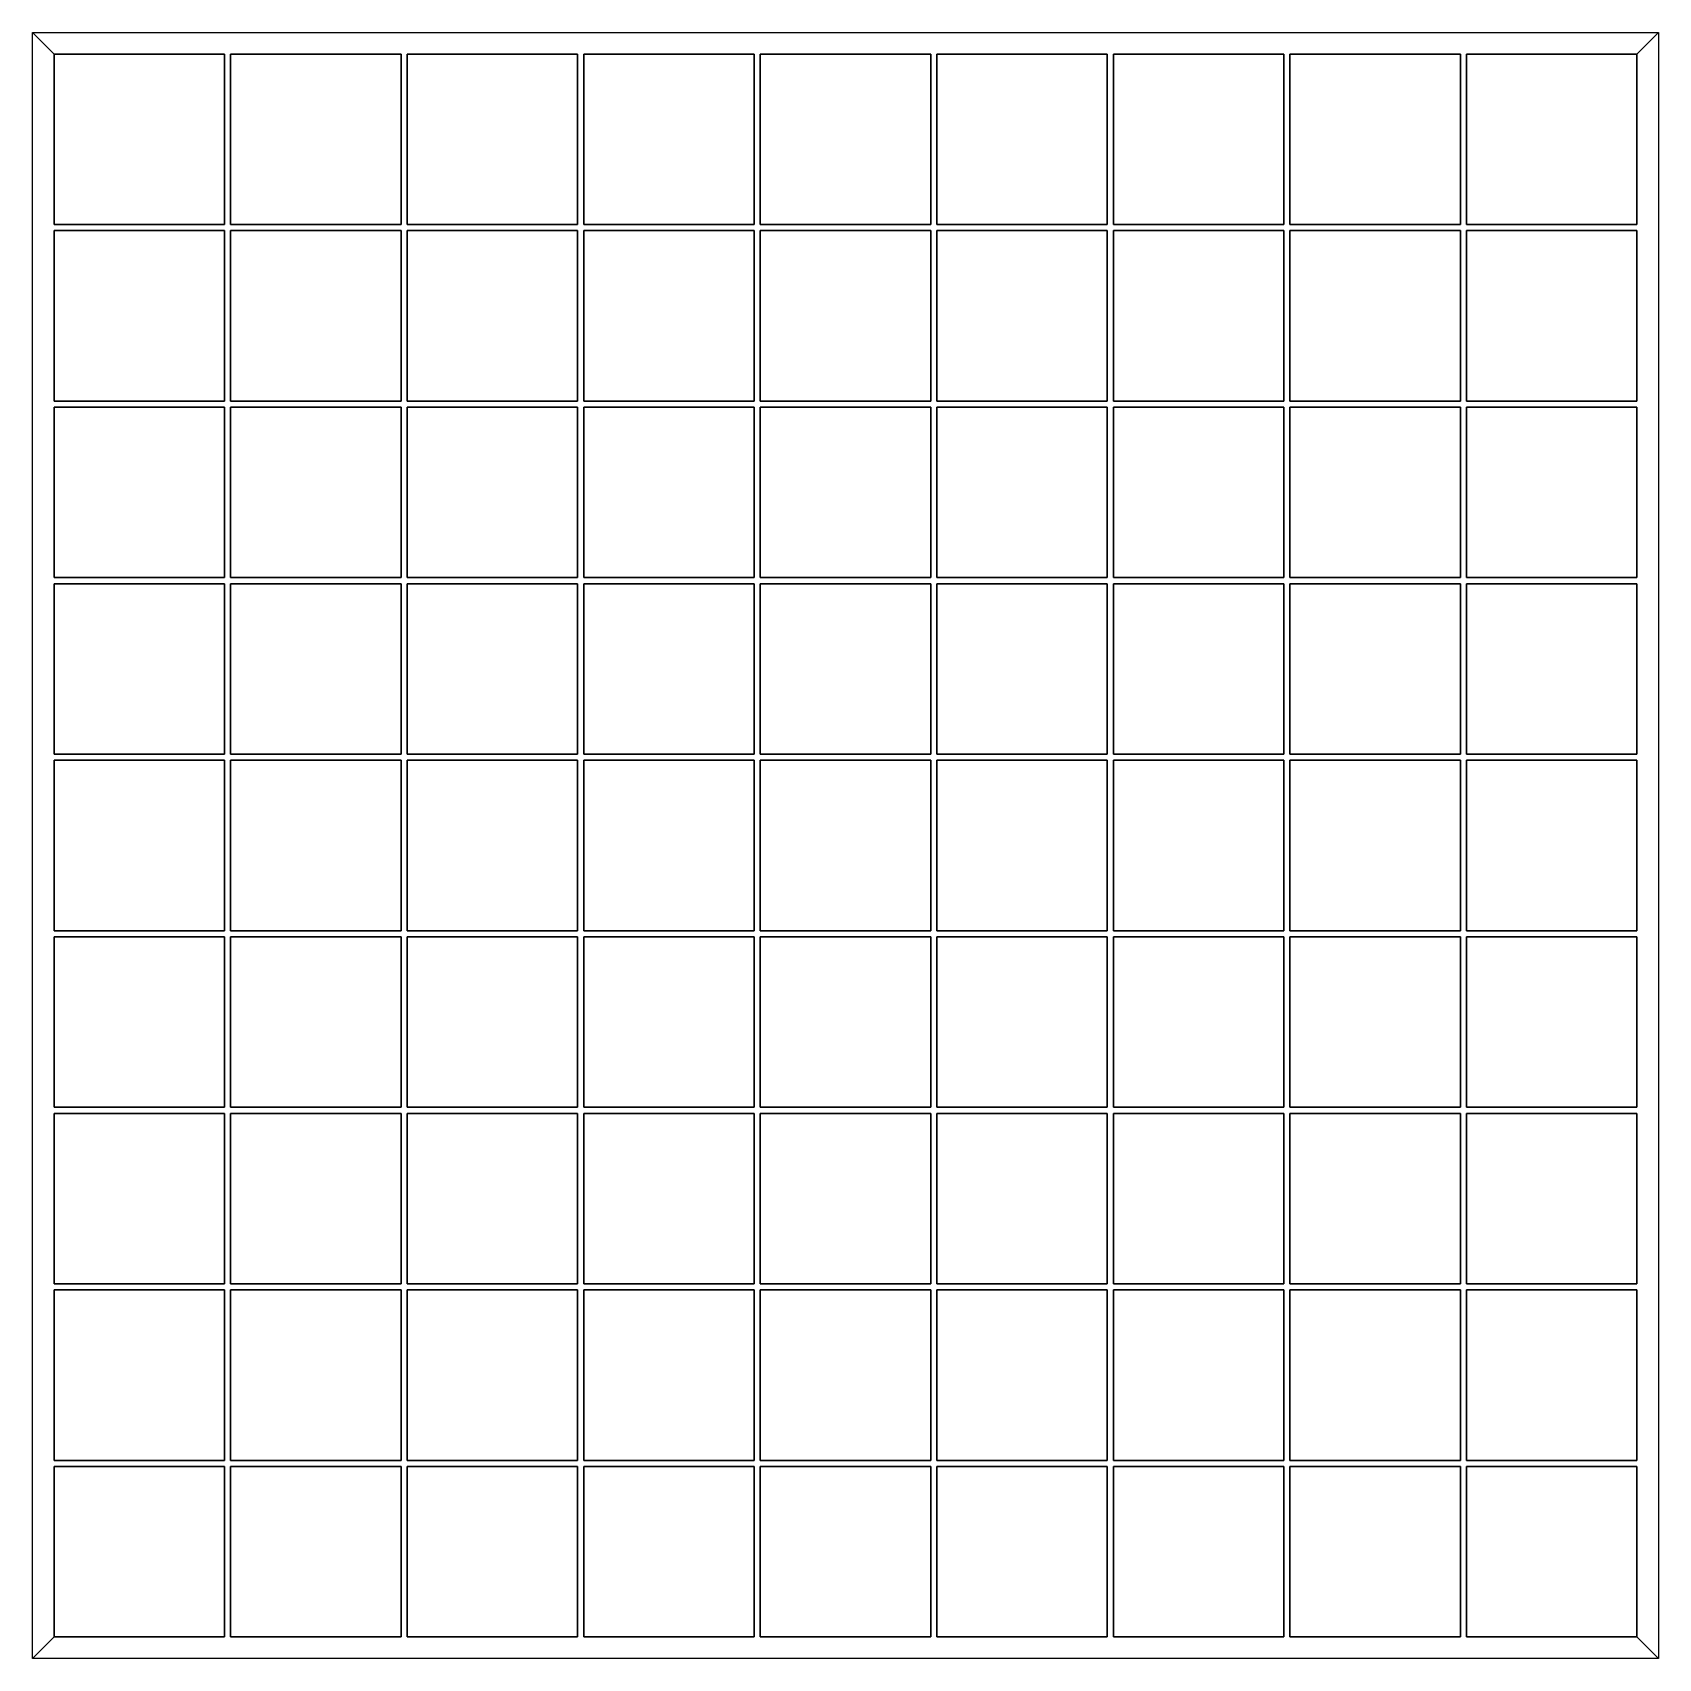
# Model space of a CAD drawing. Header units: millimetres. Extents: x -514 to -246, y -264 to 4.
import ezdxf

# ---------------------------------------------------------------- set-up
doc = ezdxf.new("R2010")
doc.units = ezdxf.units.MM
doc.layers.get('0').update_dxf_attribs({"linetype": 'CONTINUOUS'})

msp = doc.modelspace()

# ---------------------------------------------------------------- linework, layer by layer
for p, q in [((-510, 0), (-513.54, 3.54)), ((-250, 0), (-246.46, 3.54)), ((-510, 0), (-510, -28)), ((-510, -28), (-510, 0)), ((-482, 0), (-510, 0)), ((-510, 0), (-482, 0)), ((-510, 0), (-505, 0)), ((-482, -28), (-482, 0)), ((-482, 0), (-482, -28)), ((-481, 0), (-481, -28)), ((-481, -28), (-481, 0)), ((-453, 0), (-481, 0)), ((-481, 0), (-453, 0)), ((-453, -28), (-453, 0)), ((-453, 0), (-453, -28)), ((-424, 0), (-452, 0)), ((-452, 0), (-424, 0)), ((-452, 0), (-452, -28)), ((-452, -28), (-452, 0)), ((-424, -28), (-424, 0)), ((-424, 0), (-424, -28)), ((-395, 0), (-423, 0)), ((-423, 0), (-395, 0)), ((-423, 0), (-423, -28)), ((-423, -28), (-423, 0)), ((-395, -28), (-395, 0)), ((-395, 0), (-395, -28)), ((-394, 0), (-394, -28)), ((-394, -28), (-394, 0)), ((-366, 0), (-394, 0)), ((-394, 0), (-366, 0)), ((-366, -28), (-366, 0)), ((-366, 0), (-366, -28)), ((-337, 0), (-365, 0)), ((-365, 0), (-337, 0)), ((-365, 0), (-365, -28)), ((-365, -28), (-365, 0)), ((-337, -28), (-337, 0)), ((-337, 0), (-337, -28)), ((-308, 0), (-336, 0)), ((-336, 0), (-308, 0)), ((-336, 0), (-336, -28)), ((-336, -28), (-336, 0)), ((-308, -28), (-308, 0)), ((-308, 0), (-308, -28)), ((-279, 0), (-307, 0)), ((-307, 0), (-279, 0)), ((-307, 0), (-307, -28)), ((-307, -28), (-307, 0)), ((-279, -28), (-279, 0)), ((-279, 0), (-279, -28)), ((-250, 0), (-278, 0)), ((-278, 0), (-250, 0)), ((-278, 0), (-278, -28)), ((-278, -28), (-278, 0)), ((-250, -28), (-250, 0)), ((-250, 0), (-250, -28)), ((-510, -28), (-482, -28)), ((-482, -28), (-510, -28)), ((-510, -29), (-510, -57)), ((-510, -57), (-510, -29)), ((-482, -29), (-510, -29)), ((-510, -29), (-482, -29)), ((-482, -57), (-482, -29)), ((-482, -29), (-482, -57)), ((-481, -28), (-453, -28)), ((-453, -28), (-481, -28)), ((-453, -29), (-481, -29)), ((-481, -29), (-453, -29)), ((-481, -29), (-481, -57)), ((-481, -57), (-481, -29)), ((-453, -57), (-453, -29)), ((-453, -29), (-453, -57)), ((-452, -28), (-424, -28)), ((-424, -28), (-452, -28)), ((-424, -29), (-452, -29)), ((-452, -29), (-424, -29)), ((-452, -29), (-452, -57)), ((-452, -57), (-452, -29)), ((-424, -57), (-424, -29)), ((-424, -29), (-424, -57)), ((-423, -28), (-395, -28)), ((-395, -28), (-423, -28)), ((-395, -29), (-423, -29)), ((-423, -29), (-395, -29)), ((-423, -29), (-423, -57)), ((-423, -57), (-423, -29)), ((-395, -57), (-395, -29)), ((-395, -29), (-395, -57)), ((-394, -28), (-366, -28)), ((-366, -28), (-394, -28)), ((-366, -29), (-394, -29)), ((-394, -29), (-366, -29)), ((-394, -29), (-394, -57)), ((-394, -57), (-394, -29)), ((-366, -57), (-366, -29)), ((-366, -29), (-366, -57)), ((-365, -28), (-337, -28)), ((-337, -28), (-365, -28)), ((-337, -29), (-365, -29)), ((-365, -29), (-337, -29)), ((-365, -29), (-365, -57)), ((-365, -57), (-365, -29)), ((-337, -57), (-337, -29)), ((-337, -29), (-337, -57)), ((-336, -28), (-308, -28)), ((-308, -28), (-336, -28)), ((-308, -29), (-336, -29)), ((-336, -29), (-308, -29)), ((-336, -29), (-336, -57)), ((-336, -57), (-336, -29)), ((-308, -57), (-308, -29)), ((-308, -29), (-308, -57)), ((-307, -28), (-279, -28)), ((-279, -28), (-307, -28)), ((-307, -29), (-307, -57)), ((-307, -57), (-307, -29)), ((-279, -29), (-307, -29)), ((-307, -29), (-279, -29)), ((-279, -57), (-279, -29)), ((-279, -29), (-279, -57)), ((-278, -28), (-250, -28)), ((-250, -28), (-278, -28)), ((-250, -29), (-278, -29)), ((-278, -29), (-250, -29)), ((-278, -29), (-278, -57)), ((-278, -57), (-278, -29)), ((-250, -57), (-250, -29)), ((-250, -29), (-250, -57)), ((-510, -57), (-482, -57)), ((-482, -57), (-510, -57)), ((-510, -58), (-510, -86)), ((-510, -86), (-510, -58)), ((-482, -58), (-510, -58)), ((-510, -58), (-482, -58)), ((-482, -86), (-482, -58)), ((-482, -58), (-482, -86)), ((-481, -57), (-453, -57)), ((-453, -57), (-481, -57)), ((-481, -58), (-481, -86)), ((-481, -86), (-481, -58)), ((-453, -58), (-481, -58)), ((-481, -58), (-453, -58)), ((-453, -86), (-453, -58)), ((-453, -58), (-453, -86)), ((-452, -57), (-424, -57)), ((-424, -57), (-452, -57)), ((-452, -58), (-452, -86)), ((-452, -86), (-452, -58)), ((-424, -58), (-452, -58)), ((-452, -58), (-424, -58)), ((-424, -86), (-424, -58)), ((-424, -58), (-424, -86)), ((-423, -57), (-395, -57)), ((-395, -57), (-423, -57)), ((-395, -58), (-423, -58)), ((-423, -58), (-395, -58)), ((-423, -58), (-423, -86)), ((-423, -86), (-423, -58)), ((-395, -86), (-395, -58)), ((-395, -58), (-395, -86)), ((-394, -57), (-366, -57)), ((-366, -57), (-394, -57)), ((-394, -58), (-394, -86)), ((-394, -86), (-394, -58)), ((-366, -58), (-394, -58)), ((-394, -58), (-366, -58)), ((-366, -86), (-366, -58)), ((-366, -58), (-366, -86)), ((-365, -57), (-337, -57)), ((-337, -57), (-365, -57)), ((-337, -58), (-365, -58)), ((-365, -58), (-337, -58)), ((-365, -58), (-365, -86)), ((-365, -86), (-365, -58)), ((-337, -86), (-337, -58)), ((-337, -58), (-337, -86)), ((-336, -57), (-308, -57)), ((-308, -57), (-336, -57)), ((-336, -58), (-336, -86)), ((-336, -86), (-336, -58)), ((-308, -58), (-336, -58)), ((-336, -58), (-308, -58)), ((-308, -86), (-308, -58)), ((-308, -58), (-308, -86)), ((-307, -57), (-279, -57)), ((-279, -57), (-307, -57)), ((-279, -58), (-307, -58)), ((-307, -58), (-279, -58)), ((-307, -58), (-307, -86)), ((-307, -86), (-307, -58)), ((-279, -86), (-279, -58)), ((-279, -58), (-279, -86)), ((-278, -57), (-250, -57)), ((-250, -57), (-278, -57)), ((-278, -58), (-278, -86)), ((-278, -86), (-278, -58)), ((-250, -58), (-278, -58)), ((-278, -58), (-250, -58)), ((-250, -86), (-250, -58)), ((-250, -58), (-250, -86)), ((-510, -86), (-482, -86)), ((-482, -86), (-510, -86)), ((-510, -87), (-510, -115)), ((-510, -115), (-510, -87)), ((-482, -87), (-510, -87)), ((-510, -87), (-482, -87)), ((-482, -115), (-482, -87)), ((-482, -87), (-482, -115)), ((-481, -86), (-453, -86)), ((-453, -86), (-481, -86)), ((-481, -87), (-481, -115)), ((-481, -115), (-481, -87)), ((-453, -87), (-481, -87)), ((-481, -87), (-453, -87)), ((-453, -115), (-453, -87)), ((-453, -87), (-453, -115)), ((-452, -86), (-424, -86)), ((-424, -86), (-452, -86)), ((-452, -87), (-452, -115)), ((-452, -115), (-452, -87)), ((-424, -87), (-452, -87)), ((-452, -87), (-424, -87)), ((-424, -115), (-424, -87)), ((-424, -87), (-424, -115)), ((-423, -86), (-395, -86)), ((-395, -86), (-423, -86)), ((-395, -87), (-423, -87)), ((-423, -87), (-395, -87)), ((-423, -87), (-423, -115)), ((-423, -115), (-423, -87)), ((-395, -115), (-395, -87)), ((-395, -87), (-395, -115)), ((-394, -86), (-366, -86)), ((-366, -86), (-394, -86)), ((-394, -87), (-394, -115)), ((-394, -115), (-394, -87)), ((-366, -87), (-394, -87)), ((-394, -87), (-366, -87)), ((-366, -115), (-366, -87)), ((-366, -87), (-366, -115)), ((-365, -86), (-337, -86)), ((-337, -86), (-365, -86)), ((-337, -87), (-365, -87)), ((-365, -87), (-337, -87)), ((-365, -87), (-365, -115)), ((-365, -115), (-365, -87)), ((-337, -115), (-337, -87)), ((-337, -87), (-337, -115)), ((-336, -86), (-308, -86)), ((-308, -86), (-336, -86)), ((-336, -87), (-336, -115)), ((-336, -115), (-336, -87)), ((-308, -87), (-336, -87)), ((-336, -87), (-308, -87)), ((-308, -115), (-308, -87)), ((-308, -87), (-308, -115)), ((-307, -86), (-279, -86)), ((-279, -86), (-307, -86)), ((-279, -87), (-307, -87)), ((-307, -87), (-279, -87)), ((-307, -87), (-307, -115)), ((-307, -115), (-307, -87)), ((-279, -115), (-279, -87)), ((-279, -87), (-279, -115)), ((-278, -86), (-250, -86)), ((-250, -86), (-278, -86)), ((-250, -87), (-278, -87)), ((-278, -87), (-250, -87)), ((-278, -87), (-278, -115)), ((-278, -115), (-278, -87)), ((-250, -115), (-250, -87)), ((-250, -87), (-250, -115)), ((-510, -115), (-482, -115)), ((-482, -115), (-510, -115)), ((-510, -116), (-510, -144)), ((-510, -144), (-510, -116)), ((-482, -116), (-510, -116)), ((-510, -116), (-482, -116)), ((-482, -144), (-482, -116)), ((-482, -116), (-482, -144)), ((-481, -115), (-453, -115)), ((-453, -115), (-481, -115)), ((-453, -116), (-481, -116)), ((-481, -116), (-453, -116)), ((-481, -116), (-481, -144)), ((-481, -144), (-481, -116)), ((-453, -144), (-453, -116)), ((-453, -116), (-453, -144)), ((-452, -115), (-424, -115)), ((-424, -115), (-452, -115)), ((-424, -116), (-452, -116)), ((-452, -116), (-424, -116)), ((-452, -116), (-452, -144)), ((-452, -144), (-452, -116)), ((-424, -144), (-424, -116)), ((-424, -116), (-424, -144)), ((-423, -115), (-395, -115)), ((-395, -115), (-423, -115)), ((-423, -116), (-423, -144)), ((-423, -144), (-423, -116)), ((-395, -116), (-423, -116)), ((-423, -116), (-395, -116)), ((-395, -144), (-395, -116)), ((-395, -116), (-395, -144)), ((-394, -115), (-366, -115)), ((-366, -115), (-394, -115)), ((-366, -116), (-394, -116)), ((-394, -116), (-366, -116)), ((-394, -116), (-394, -144)), ((-394, -144), (-394, -116)), ((-366, -144), (-366, -116)), ((-366, -116), (-366, -144)), ((-365, -115), (-337, -115)), ((-337, -115), (-365, -115)), ((-365, -116), (-365, -144)), ((-365, -144), (-365, -116)), ((-337, -116), (-365, -116)), ((-365, -116), (-337, -116)), ((-337, -144), (-337, -116)), ((-337, -116), (-337, -144)), ((-336, -115), (-308, -115)), ((-308, -115), (-336, -115)), ((-308, -116), (-336, -116)), ((-336, -116), (-308, -116)), ((-336, -116), (-336, -144)), ((-336, -144), (-336, -116)), ((-308, -144), (-308, -116)), ((-308, -116), (-308, -144)), ((-307, -115), (-279, -115)), ((-279, -115), (-307, -115)), ((-279, -116), (-307, -116)), ((-307, -116), (-279, -116)), ((-307, -116), (-307, -144)), ((-307, -144), (-307, -116)), ((-279, -144), (-279, -116)), ((-279, -116), (-279, -144)), ((-278, -115), (-250, -115)), ((-250, -115), (-278, -115)), ((-278, -116), (-278, -144)), ((-278, -144), (-278, -116)), ((-250, -116), (-278, -116)), ((-278, -116), (-250, -116)), ((-250, -144), (-250, -116)), ((-250, -116), (-250, -144)), ((-510, -144), (-482, -144)), ((-482, -144), (-510, -144)), ((-481, -144), (-453, -144)), ((-453, -144), (-481, -144)), ((-452, -144), (-424, -144)), ((-424, -144), (-452, -144)), ((-423, -144), (-395, -144)), ((-395, -144), (-423, -144)), ((-394, -144), (-366, -144)), ((-366, -144), (-394, -144)), ((-365, -144), (-337, -144)), ((-337, -144), (-365, -144)), ((-336, -144), (-308, -144)), ((-308, -144), (-336, -144)), ((-307, -144), (-279, -144)), ((-279, -144), (-307, -144)), ((-278, -144), (-250, -144)), ((-250, -144), (-278, -144)), ((-510, -145), (-510, -173)), ((-510, -173), (-510, -145)), ((-482, -145), (-510, -145)), ((-510, -145), (-482, -145)), ((-482, -173), (-482, -145)), ((-482, -145), (-482, -173)), ((-453, -145), (-481, -145)), ((-481, -145), (-453, -145)), ((-481, -145), (-481, -173)), ((-481, -173), (-481, -145)), ((-453, -173), (-453, -145)), ((-453, -145), (-453, -173)), ((-424, -145), (-452, -145)), ((-452, -145), (-424, -145)), ((-452, -145), (-452, -173)), ((-452, -173), (-452, -145)), ((-424, -173), (-424, -145)), ((-424, -145), (-424, -173)), ((-423, -145), (-423, -173)), ((-423, -173), (-423, -145)), ((-395, -145), (-423, -145)), ((-423, -145), (-395, -145)), ((-395, -173), (-395, -145)), ((-395, -145), (-395, -173)), ((-394, -145), (-394, -173)), ((-394, -173), (-394, -145)), ((-366, -145), (-394, -145)), ((-394, -145), (-366, -145)), ((-366, -173), (-366, -145)), ((-366, -145), (-366, -173)), ((-365, -145), (-365, -173)), ((-365, -173), (-365, -145)), ((-337, -145), (-365, -145)), ((-365, -145), (-337, -145)), ((-337, -173), (-337, -145)), ((-337, -145), (-337, -173)), ((-308, -145), (-336, -145)), ((-336, -145), (-308, -145)), ((-336, -145), (-336, -173)), ((-336, -173), (-336, -145)), ((-308, -173), (-308, -145)), ((-308, -145), (-308, -173)), ((-279, -145), (-307, -145)), ((-307, -145), (-279, -145)), ((-307, -145), (-307, -173)), ((-307, -173), (-307, -145)), ((-279, -173), (-279, -145)), ((-279, -145), (-279, -173)), ((-250, -145), (-278, -145)), ((-278, -145), (-250, -145)), ((-278, -145), (-278, -173)), ((-278, -173), (-278, -145)), ((-250, -173), (-250, -145)), ((-250, -145), (-250, -173)), ((-510, -173), (-482, -173)), ((-482, -173), (-510, -173)), ((-481, -173), (-453, -173)), ((-453, -173), (-481, -173)), ((-452, -173), (-424, -173)), ((-424, -173), (-452, -173)), ((-423, -173), (-395, -173)), ((-395, -173), (-423, -173)), ((-394, -173), (-366, -173)), ((-366, -173), (-394, -173)), ((-365, -173), (-337, -173)), ((-337, -173), (-365, -173)), ((-336, -173), (-308, -173)), ((-308, -173), (-336, -173)), ((-307, -173), (-279, -173)), ((-279, -173), (-307, -173)), ((-278, -173), (-250, -173)), ((-250, -173), (-278, -173)), ((-510, -174), (-510, -202)), ((-510, -202), (-510, -174)), ((-482, -174), (-510, -174)), ((-510, -174), (-482, -174)), ((-482, -202), (-482, -174)), ((-482, -174), (-482, -202)), ((-481, -174), (-481, -202)), ((-481, -202), (-481, -174)), ((-453, -174), (-481, -174)), ((-481, -174), (-453, -174)), ((-453, -202), (-453, -174)), ((-453, -174), (-453, -202)), ((-424, -174), (-452, -174)), ((-452, -174), (-424, -174)), ((-452, -174), (-452, -202)), ((-452, -202), (-452, -174)), ((-424, -202), (-424, -174)), ((-424, -174), (-424, -202)), ((-395, -174), (-423, -174)), ((-423, -174), (-395, -174)), ((-423, -174), (-423, -202)), ((-423, -202), (-423, -174)), ((-395, -202), (-395, -174)), ((-395, -174), (-395, -202)), ((-394, -174), (-394, -202)), ((-394, -202), (-394, -174)), ((-366, -174), (-394, -174)), ((-394, -174), (-366, -174)), ((-366, -202), (-366, -174)), ((-366, -174), (-366, -202)), ((-365, -174), (-365, -202)), ((-365, -202), (-365, -174)), ((-337, -174), (-365, -174)), ((-365, -174), (-337, -174)), ((-337, -202), (-337, -174)), ((-337, -174), (-337, -202)), ((-308, -174), (-336, -174)), ((-336, -174), (-308, -174)), ((-336, -174), (-336, -202)), ((-336, -202), (-336, -174)), ((-308, -202), (-308, -174)), ((-308, -174), (-308, -202)), ((-307, -174), (-307, -202)), ((-307, -202), (-307, -174)), ((-279, -174), (-307, -174)), ((-307, -174), (-279, -174)), ((-279, -202), (-279, -174)), ((-279, -174), (-279, -202)), ((-278, -174), (-278, -202)), ((-278, -202), (-278, -174)), ((-250, -174), (-278, -174)), ((-278, -174), (-250, -174)), ((-250, -202), (-250, -174)), ((-250, -174), (-250, -202)), ((-510, -202), (-482, -202)), ((-482, -202), (-510, -202)), ((-481, -202), (-453, -202)), ((-453, -202), (-481, -202)), ((-452, -202), (-424, -202)), ((-424, -202), (-452, -202)), ((-423, -202), (-395, -202)), ((-395, -202), (-423, -202)), ((-394, -202), (-366, -202)), ((-366, -202), (-394, -202)), ((-365, -202), (-337, -202)), ((-337, -202), (-365, -202)), ((-336, -202), (-308, -202)), ((-308, -202), (-336, -202)), ((-307, -202), (-279, -202)), ((-279, -202), (-307, -202)), ((-278, -202), (-250, -202)), ((-250, -202), (-278, -202)), ((-510, -203), (-510, -231)), ((-510, -231), (-510, -203)), ((-482, -203), (-510, -203)), ((-510, -203), (-482, -203)), ((-482, -231), (-482, -203)), ((-482, -203), (-482, -231)), ((-481, -203), (-481, -231)), ((-481, -231), (-481, -203)), ((-453, -203), (-481, -203)), ((-481, -203), (-453, -203)), ((-453, -231), (-453, -203)), ((-453, -203), (-453, -231)), ((-452, -203), (-452, -231)), ((-452, -231), (-452, -203)), ((-424, -203), (-452, -203)), ((-452, -203), (-424, -203)), ((-424, -231), (-424, -203)), ((-424, -203), (-424, -231)), ((-423, -203), (-423, -231)), ((-423, -231), (-423, -203)), ((-395, -203), (-423, -203)), ((-423, -203), (-395, -203)), ((-395, -231), (-395, -203)), ((-395, -203), (-395, -231)), ((-394, -203), (-394, -231)), ((-394, -231), (-394, -203)), ((-366, -203), (-394, -203)), ((-394, -203), (-366, -203)), ((-366, -231), (-366, -203)), ((-366, -203), (-366, -231)), ((-365, -203), (-365, -231)), ((-365, -231), (-365, -203)), ((-337, -203), (-365, -203)), ((-365, -203), (-337, -203)), ((-337, -231), (-337, -203)), ((-337, -203), (-337, -231)), ((-336, -203), (-336, -231)), ((-336, -231), (-336, -203)), ((-308, -203), (-336, -203)), ((-336, -203), (-308, -203)), ((-308, -231), (-308, -203)), ((-308, -203), (-308, -231)), ((-279, -203), (-307, -203)), ((-307, -203), (-279, -203)), ((-307, -203), (-307, -231)), ((-307, -231), (-307, -203)), ((-279, -231), (-279, -203)), ((-279, -203), (-279, -231)), ((-278, -203), (-278, -231)), ((-278, -231), (-278, -203)), ((-250, -203), (-278, -203)), ((-278, -203), (-250, -203)), ((-250, -231), (-250, -203)), ((-250, -203), (-250, -231)), ((-510, -231), (-482, -231)), ((-482, -231), (-510, -231)), ((-482, -232), (-510, -232)), ((-510, -232), (-482, -232)), ((-510, -232), (-510, -260)), ((-510, -260), (-510, -232)), ((-482, -260), (-482, -232)), ((-482, -232), (-482, -260)), ((-481, -231), (-453, -231)), ((-453, -231), (-481, -231)), ((-481, -232), (-481, -260)), ((-481, -260), (-481, -232)), ((-453, -232), (-481, -232)), ((-481, -232), (-453, -232)), ((-453, -260), (-453, -232)), ((-453, -232), (-453, -260)), ((-452, -231), (-424, -231)), ((-424, -231), (-452, -231)), ((-452, -232), (-452, -260)), ((-452, -260), (-452, -232)), ((-424, -232), (-452, -232)), ((-452, -232), (-424, -232)), ((-424, -260), (-424, -232)), ((-424, -232), (-424, -260)), ((-423, -231), (-395, -231)), ((-395, -231), (-423, -231)), ((-395, -232), (-423, -232)), ((-423, -232), (-395, -232)), ((-423, -232), (-423, -260)), ((-423, -260), (-423, -232)), ((-395, -260), (-395, -232)), ((-395, -232), (-395, -260)), ((-394, -231), (-366, -231)), ((-366, -231), (-394, -231)), ((-394, -232), (-394, -260)), ((-394, -260), (-394, -232)), ((-366, -232), (-394, -232)), ((-394, -232), (-366, -232)), ((-366, -260), (-366, -232)), ((-366, -232), (-366, -260)), ((-365, -231), (-337, -231)), ((-337, -231), (-365, -231)), ((-365, -232), (-365, -260)), ((-365, -260), (-365, -232)), ((-337, -232), (-365, -232)), ((-365, -232), (-337, -232)), ((-337, -260), (-337, -232)), ((-337, -232), (-337, -260)), ((-336, -231), (-308, -231)), ((-308, -231), (-336, -231)), ((-336, -232), (-336, -260)), ((-336, -260), (-336, -232)), ((-308, -232), (-336, -232)), ((-336, -232), (-308, -232)), ((-308, -260), (-308, -232)), ((-308, -232), (-308, -260)), ((-307, -231), (-279, -231)), ((-279, -231), (-307, -231)), ((-307, -232), (-307, -260)), ((-307, -260), (-307, -232)), ((-279, -232), (-307, -232)), ((-307, -232), (-279, -232)), ((-279, -260), (-279, -232)), ((-279, -232), (-279, -260)), ((-278, -231), (-250, -231)), ((-250, -231), (-278, -231)), ((-278, -232), (-278, -260)), ((-278, -260), (-278, -232)), ((-250, -232), (-278, -232)), ((-278, -232), (-250, -232)), ((-250, -260), (-250, -232)), ((-250, -232), (-250, -260)), ((-510, -260), (-513.54, -263.54)), ((-510, -260), (-482, -260)), ((-482, -260), (-510, -260)), ((-481, -260), (-453, -260)), ((-453, -260), (-481, -260)), ((-452, -260), (-424, -260)), ((-424, -260), (-452, -260)), ((-423, -260), (-395, -260)), ((-395, -260), (-423, -260)), ((-394, -260), (-366, -260)), ((-366, -260), (-394, -260)), ((-365, -260), (-337, -260)), ((-337, -260), (-365, -260)), ((-336, -260), (-308, -260)), ((-308, -260), (-336, -260)), ((-307, -260), (-279, -260)), ((-279, -260), (-307, -260)), ((-278, -260), (-250, -260)), ((-250, -260), (-278, -260)), ((-250, -260), (-246.46, -263.54))]:
    msp.add_line(p, q)
for points in [[(-513.54, 3.54), (-246.46, 3.54), (-246.46, -263.54), (-513.54, -263.54)], [(-482, -28), (-482, 0), (-510, 0), (-510, -28)], [(-482, 0), (-482, -28), (-510, -28), (-510, 0)], [(-453, -28), (-453, 0), (-481, 0), (-481, -28)], [(-453, 0), (-453, -28), (-481, -28), (-481, 0)], [(-424, 0), (-424, -28), (-452, -28), (-452, 0)], [(-424, -28), (-424, 0), (-452, 0), (-452, -28)], [(-395, 0), (-395, -28), (-423, -28), (-423, 0)], [(-395, -28), (-395, 0), (-423, 0), (-423, -28)], [(-366, -28), (-366, 0), (-394, 0), (-394, -28)], [(-366, 0), (-366, -28), (-394, -28), (-394, 0)], [(-337, -28), (-337, 0), (-365, 0), (-365, -28)], [(-337, 0), (-337, -28), (-365, -28), (-365, 0)], [(-308, 0), (-308, -28), (-336, -28), (-336, 0)], [(-308, -28), (-308, 0), (-336, 0), (-336, -28)], [(-279, 0), (-279, -28), (-307, -28), (-307, 0)], [(-279, -28), (-279, 0), (-307, 0), (-307, -28)], [(-250, -28), (-250, 0), (-278, 0), (-278, -28)], [(-250, 0), (-250, -28), (-278, -28), (-278, 0)], [(-482, -29), (-482, -57), (-510, -57), (-510, -29)], [(-482, -57), (-482, -29), (-510, -29), (-510, -57)], [(-453, -57), (-453, -29), (-481, -29), (-481, -57)], [(-453, -29), (-453, -57), (-481, -57), (-481, -29)], [(-424, -29), (-424, -57), (-452, -57), (-452, -29)], [(-424, -57), (-424, -29), (-452, -29), (-452, -57)], [(-395, -29), (-395, -57), (-423, -57), (-423, -29)], [(-395, -57), (-395, -29), (-423, -29), (-423, -57)], [(-366, -29), (-366, -57), (-394, -57), (-394, -29)], [(-366, -57), (-366, -29), (-394, -29), (-394, -57)], [(-337, -29), (-337, -57), (-365, -57), (-365, -29)], [(-337, -57), (-337, -29), (-365, -29), (-365, -57)], [(-308, -57), (-308, -29), (-336, -29), (-336, -57)], [(-308, -29), (-308, -57), (-336, -57), (-336, -29)], [(-279, -57), (-279, -29), (-307, -29), (-307, -57)], [(-279, -29), (-279, -57), (-307, -57), (-307, -29)], [(-250, -29), (-250, -57), (-278, -57), (-278, -29)], [(-250, -57), (-250, -29), (-278, -29), (-278, -57)], [(-482, -86), (-482, -58), (-510, -58), (-510, -86)], [(-482, -58), (-482, -86), (-510, -86), (-510, -58)], [(-453, -86), (-453, -58), (-481, -58), (-481, -86)], [(-453, -58), (-453, -86), (-481, -86), (-481, -58)], [(-424, -86), (-424, -58), (-452, -58), (-452, -86)], [(-424, -58), (-424, -86), (-452, -86), (-452, -58)], [(-395, -58), (-395, -86), (-423, -86), (-423, -58)], [(-395, -86), (-395, -58), (-423, -58), (-423, -86)], [(-366, -86), (-366, -58), (-394, -58), (-394, -86)], [(-366, -58), (-366, -86), (-394, -86), (-394, -58)], [(-337, -86), (-337, -58), (-365, -58), (-365, -86)], [(-337, -58), (-337, -86), (-365, -86), (-365, -58)], [(-308, -86), (-308, -58), (-336, -58), (-336, -86)], [(-308, -58), (-308, -86), (-336, -86), (-336, -58)], [(-279, -58), (-279, -86), (-307, -86), (-307, -58)], [(-279, -86), (-279, -58), (-307, -58), (-307, -86)], [(-250, -86), (-250, -58), (-278, -58), (-278, -86)], [(-250, -58), (-250, -86), (-278, -86), (-278, -58)], [(-482, -115), (-482, -87), (-510, -87), (-510, -115)], [(-482, -87), (-482, -115), (-510, -115), (-510, -87)], [(-453, -87), (-453, -115), (-481, -115), (-481, -87)], [(-453, -115), (-453, -87), (-481, -87), (-481, -115)], [(-424, -87), (-424, -115), (-452, -115), (-452, -87)], [(-424, -115), (-424, -87), (-452, -87), (-452, -115)], [(-395, -115), (-395, -87), (-423, -87), (-423, -115)], [(-395, -87), (-395, -115), (-423, -115), (-423, -87)], [(-366, -87), (-366, -115), (-394, -115), (-394, -87)], [(-366, -115), (-366, -87), (-394, -87), (-394, -115)], [(-337, -87), (-337, -115), (-365, -115), (-365, -87)], [(-337, -115), (-337, -87), (-365, -87), (-365, -115)], [(-308, -87), (-308, -115), (-336, -115), (-336, -87)], [(-308, -115), (-308, -87), (-336, -87), (-336, -115)], [(-279, -87), (-279, -115), (-307, -115), (-307, -87)], [(-279, -115), (-279, -87), (-307, -87), (-307, -115)], [(-250, -87), (-250, -115), (-278, -115), (-278, -87)], [(-250, -115), (-250, -87), (-278, -87), (-278, -115)], [(-482, -144), (-482, -116), (-510, -116), (-510, -144)], [(-482, -116), (-482, -144), (-510, -144), (-510, -116)], [(-453, -144), (-453, -116), (-481, -116), (-481, -144)], [(-453, -116), (-453, -144), (-481, -144), (-481, -116)], [(-424, -116), (-424, -144), (-452, -144), (-452, -116)], [(-424, -144), (-424, -116), (-452, -116), (-452, -144)], [(-395, -144), (-395, -116), (-423, -116), (-423, -144)], [(-395, -116), (-395, -144), (-423, -144), (-423, -116)], [(-366, -116), (-366, -144), (-394, -144), (-394, -116)], [(-366, -144), (-366, -116), (-394, -116), (-394, -144)], [(-337, -116), (-337, -144), (-365, -144), (-365, -116)], [(-337, -144), (-337, -116), (-365, -116), (-365, -144)], [(-308, -144), (-308, -116), (-336, -116), (-336, -144)], [(-308, -116), (-308, -144), (-336, -144), (-336, -116)], [(-279, -144), (-279, -116), (-307, -116), (-307, -144)], [(-279, -116), (-279, -144), (-307, -144), (-307, -116)], [(-250, -116), (-250, -144), (-278, -144), (-278, -116)], [(-250, -144), (-250, -116), (-278, -116), (-278, -144)], [(-482, -145), (-482, -173), (-510, -173), (-510, -145)], [(-482, -173), (-482, -145), (-510, -145), (-510, -173)], [(-453, -173), (-453, -145), (-481, -145), (-481, -173)], [(-453, -145), (-453, -173), (-481, -173), (-481, -145)], [(-424, -145), (-424, -173), (-452, -173), (-452, -145)], [(-424, -173), (-424, -145), (-452, -145), (-452, -173)], [(-395, -145), (-395, -173), (-423, -173), (-423, -145)], [(-395, -173), (-395, -145), (-423, -145), (-423, -173)], [(-366, -173), (-366, -145), (-394, -145), (-394, -173)], [(-366, -145), (-366, -173), (-394, -173), (-394, -145)], [(-337, -145), (-337, -173), (-365, -173), (-365, -145)], [(-337, -173), (-337, -145), (-365, -145), (-365, -173)], [(-308, -145), (-308, -173), (-336, -173), (-336, -145)], [(-308, -173), (-308, -145), (-336, -145), (-336, -173)], [(-279, -173), (-279, -145), (-307, -145), (-307, -173)], [(-279, -145), (-279, -173), (-307, -173), (-307, -145)], [(-250, -173), (-250, -145), (-278, -145), (-278, -173)], [(-250, -145), (-250, -173), (-278, -173), (-278, -145)], [(-482, -202), (-482, -174), (-510, -174), (-510, -202)], [(-482, -174), (-482, -202), (-510, -202), (-510, -174)], [(-453, -202), (-453, -174), (-481, -174), (-481, -202)], [(-453, -174), (-453, -202), (-481, -202), (-481, -174)], [(-424, -174), (-424, -202), (-452, -202), (-452, -174)], [(-424, -202), (-424, -174), (-452, -174), (-452, -202)], [(-395, -202), (-395, -174), (-423, -174), (-423, -202)], [(-395, -174), (-395, -202), (-423, -202), (-423, -174)], [(-366, -202), (-366, -174), (-394, -174), (-394, -202)], [(-366, -174), (-366, -202), (-394, -202), (-394, -174)], [(-337, -174), (-337, -202), (-365, -202), (-365, -174)], [(-337, -202), (-337, -174), (-365, -174), (-365, -202)], [(-308, -174), (-308, -202), (-336, -202), (-336, -174)], [(-308, -202), (-308, -174), (-336, -174), (-336, -202)], [(-279, -202), (-279, -174), (-307, -174), (-307, -202)], [(-279, -174), (-279, -202), (-307, -202), (-307, -174)], [(-250, -202), (-250, -174), (-278, -174), (-278, -202)], [(-250, -174), (-250, -202), (-278, -202), (-278, -174)], [(-482, -203), (-482, -231), (-510, -231), (-510, -203)], [(-482, -231), (-482, -203), (-510, -203), (-510, -231)], [(-453, -231), (-453, -203), (-481, -203), (-481, -231)], [(-453, -203), (-453, -231), (-481, -231), (-481, -203)], [(-424, -231), (-424, -203), (-452, -203), (-452, -231)], [(-424, -203), (-424, -231), (-452, -231), (-452, -203)], [(-395, -231), (-395, -203), (-423, -203), (-423, -231)], [(-395, -203), (-395, -231), (-423, -231), (-423, -203)], [(-366, -231), (-366, -203), (-394, -203), (-394, -231)], [(-366, -203), (-366, -231), (-394, -231), (-394, -203)], [(-337, -231), (-337, -203), (-365, -203), (-365, -231)], [(-337, -203), (-337, -231), (-365, -231), (-365, -203)], [(-308, -203), (-308, -231), (-336, -231), (-336, -203)], [(-308, -231), (-308, -203), (-336, -203), (-336, -231)], [(-279, -203), (-279, -231), (-307, -231), (-307, -203)], [(-279, -231), (-279, -203), (-307, -203), (-307, -231)], [(-250, -203), (-250, -231), (-278, -231), (-278, -203)], [(-250, -231), (-250, -203), (-278, -203), (-278, -231)], [(-482, -232), (-482, -260), (-510, -260), (-510, -232)], [(-482, -260), (-482, -232), (-510, -232), (-510, -260)], [(-453, -260), (-453, -232), (-481, -232), (-481, -260)], [(-453, -232), (-453, -260), (-481, -260), (-481, -232)], [(-424, -232), (-424, -260), (-452, -260), (-452, -232)], [(-424, -260), (-424, -232), (-452, -232), (-452, -260)], [(-395, -232), (-395, -260), (-423, -260), (-423, -232)], [(-395, -260), (-395, -232), (-423, -232), (-423, -260)], [(-366, -260), (-366, -232), (-394, -232), (-394, -260)], [(-366, -232), (-366, -260), (-394, -260), (-394, -232)], [(-337, -232), (-337, -260), (-365, -260), (-365, -232)], [(-337, -260), (-337, -232), (-365, -232), (-365, -260)], [(-308, -232), (-308, -260), (-336, -260), (-336, -232)], [(-308, -260), (-308, -232), (-336, -232), (-336, -260)], [(-279, -232), (-279, -260), (-307, -260), (-307, -232)], [(-279, -260), (-279, -232), (-307, -232), (-307, -260)], [(-250, -232), (-250, -260), (-278, -260), (-278, -232)], [(-250, -260), (-250, -232), (-278, -232), (-278, -260)]]:
    msp.add_lwpolyline(points, close=True)

doc.saveas('drawing.dxf')
